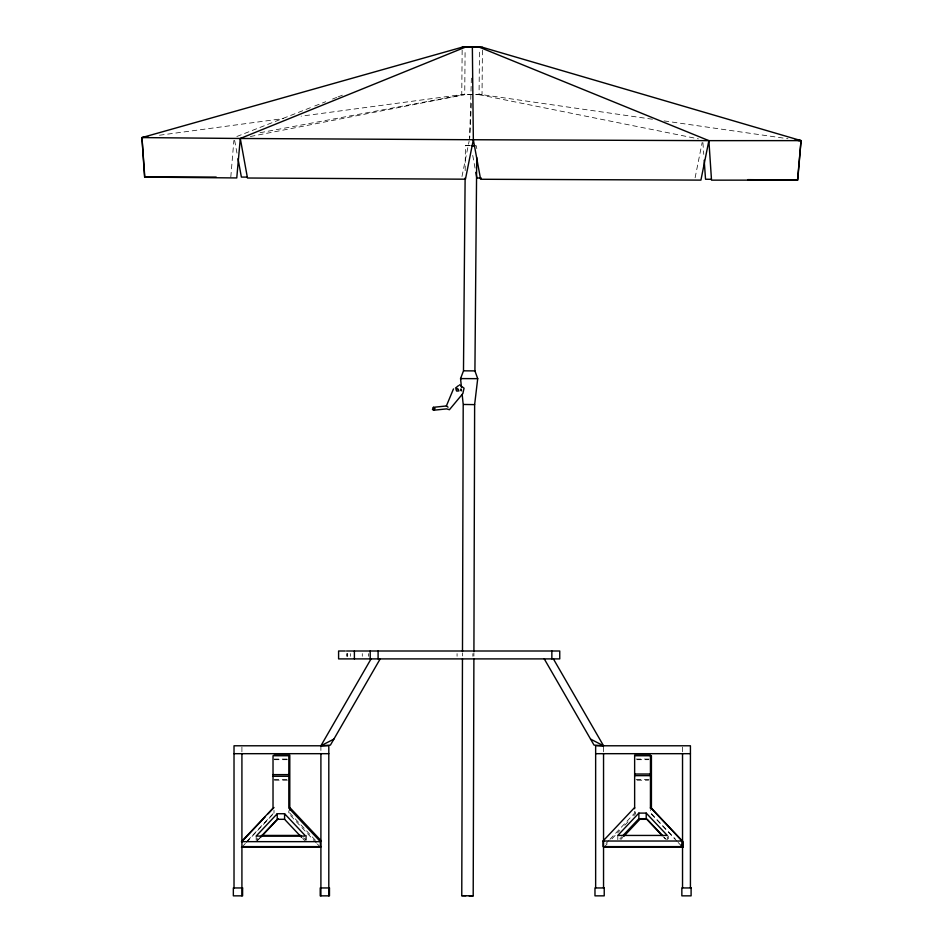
<?xml version="1.0" encoding="UTF-8"?>
<svg xmlns="http://www.w3.org/2000/svg" width="943" height="943" viewBox="0 0 943 943"><rect width="100%" height="100%" fill="white"/><g stroke="black" fill="none" stroke-linecap="round" stroke-linejoin="round"><path stroke-width="0.71" stroke-dasharray="4.71 3.54" d="M462.471 655.963L462.483 653.028M473.905 656.104L473.905 653.169M462.153 50.073L461.764 94.583L301.135 116.178M250.367 136.511L464.734 94.63L465.099 50.026M465.182 170.659L465.394 145.635L469.496 145.646M476.804 148.629L476.298 145.694M652.462 119.231L482.026 94.677L461.764 94.583L479.068 94.63L479.468 50.12M482.415 50.168L482.026 94.677L479.068 94.63M471.37 78.128L469.661 138.468L471.476 101.927M230.799 177.048L233.876 140.483M695.109 177.767L702.146 142.546M461.987 176.518L469.095 141.285M247.349 840.956L273.022 813.726M242.41 846.614L245.369 843.478M246.359 842.429L273.022 814.151M257.18 840.59L259.195 838.457M258.17 839.965L260.174 837.832M606.019 843.478L608.978 840.331M609.968 839.282L634.639 813.102L634.639 810.308M604.039 847.238L607.987 843.054M611.936 838.857L619.834 830.477M624.773 825.243L628.722 821.058M633.661 815.825L635.629 813.726L635.629 809.353M619.81 838.905L621.826 836.771M620.8 839.529L622.804 837.396M236.858 136.487L313.394 106.535M314.762 105.993L325.7 101.714M332.537 99.039L336.639 97.435M338.007 96.905L343.476 94.76M260.056 132.715L464.71 94.536M159.485 135.226L283.607 118.535M458.121 391.039L460.726 390.767L461.068 389.223L459.748 388.257M274 759.08L286.931 759.08M636.077 759.08L649.008 759.08M274.448 759.693L287.379 759.693M637.067 759.693L648.56 759.693M274 779.59L286.931 779.59M636.077 779.59L649.008 779.59M274.448 780.215L287.379 780.215M637.067 780.215L648.56 780.215M470.463 145.67L465.394 145.635M664.108 120.904L787.935 138.739M479.044 94.665L698.374 138.857M651.424 813.726L675.129 838.857M677.098 841.38L650.446 813.102L650.446 810.308M678.088 842.429L682.037 846.614M664.249 837.396L666.253 839.529M663.259 836.771L665.275 838.905M315.469 840.331L289.796 813.102L289.796 810.308M316.459 843.054L288.817 813.726L288.817 810.815M317.449 844.091L320.408 847.238M303.622 837.832L305.638 839.965M302.644 838.457L304.648 840.59M460.679 388.988L461.28 390.532M234.642 140.377L236.976 153.084M472.738 155.406L475.048 168.113M461.599 388.657L461.881 391.534M702.912 142.652L703.749 154.369M682.532 747.104L682.532 752.361M668.269 836.064L668.269 838.857M667.279 836.842L667.279 839.635M617.806 835.439L617.806 839.635M603.544 747.104L603.544 752.361M472.867 653.64L472.867 656.269M457.072 653.64L457.072 656.269M368.642 653.64L368.642 656.269M362.289 653.64L362.289 656.269M350.643 653.64L350.643 656.269M347.661 653.64L347.661 656.269M347.543 653.64L347.543 656.269M346.505 653.64L346.505 656.269M320.903 745.783L320.903 752.361M306.64 835.439L306.64 841.026M305.65 837.467L305.65 840.26M274 810.308L274 813.102M257.168 838.233L257.168 841.026M256.178 836.064L256.178 840.26M241.915 747.104L241.915 752.361"/><path stroke-width="1.41" d="M473.893 659.051L473.197 895.826L464.581 895.756L461.764 895.697L462.459 658.909M462.483 651.554L463.202 404.476L462.176 394.41M473.916 651.696L474.635 404.618L477.712 378.662L474.918 370.894L476.722 157.457M465.123 178.015L463.484 370.847L460.561 378.591L461.445 387.219M482.439 47.291L465.147 47.244L240.288 138.48L236.764 177.944L144.786 177.107L141.957 137.584L462.176 47.197L465.123 47.15L482.439 47.291L801.043 140.625L797.719 180.125L711.517 180.148L708.877 140.648L479.492 47.244L465.123 47.15M472.36 47.268L473.339 139.741L465.453 179.194L247.479 178.015L240.288 138.48L141.957 137.584L144.585 177.072L216.183 177.06M747.882 179.642L797.519 180.089L801.043 140.625L708.877 140.648L700.92 180.113L480.6 179.264L473.339 139.741L240.288 138.48M448.055 407.176L446.381 405.961L433.332 407.317L432.46 409.415L433.58 410.24L446.628 408.885L449.422 409.71L462.872 393.549L464.062 388.186L459.453 384.827M446.381 405.961L453.465 388.952M380.182 658.898L330.415 745.1L320.903 745.783L371.059 658.898M433.58 410.24L435.006 408.531L433.332 407.317M242.41 841.026L265.124 816.944M268.083 813.797L274 807.514M277.242 813.726L256.178 836.064L305.65 836.064L284.586 813.726L277.242 813.726L277.242 819.314L260.197 837.396M261.176 836.771L278.232 818.689M650.446 807.514L682.037 841.026L682.037 846.614L603.048 846.614L603.048 841.026L634.639 807.514M638.871 813.102L617.806 835.439L667.279 835.439L646.214 813.102L638.871 813.102L638.871 818.689L622.828 835.71M623.806 836.335L639.861 819.314L647.204 819.314L662.245 835.274M455.422 388.127L458.451 385.652M320.903 745.783L333.869 739.112M141.957 137.584L147.803 136.794M463.732 404.464L474.635 404.618M461.764 895.697L465.866 895.709M473.197 895.826L469.095 895.815M464.027 370.835L474.918 370.894M461.363 378.579L460.561 378.591L477.712 378.662M345.256 651L338.596 651L338.596 658.898L559.753 658.898L559.753 651L346.505 651M234.017 753.681L328.801 753.681M595.646 753.681L690.429 753.681M274 755.131L289.796 755.131L289.796 810.19M635.629 755.744L651.424 755.744L651.424 809.353M634.639 774.014L650.446 774.014M273.022 774.627L288.817 774.627M634.639 775.641L650.446 775.641M273.022 776.266L288.817 776.266M638.871 818.689L646.214 818.689L662.257 835.71M277.242 819.314L284.586 819.314L301.642 837.396M261.529 835.439L300.817 835.439M603.048 841.026L682.037 841.026M320.408 841.651L241.42 841.651L273.022 808.139L273.022 755.744L288.817 755.744L288.817 808.139L320.408 841.651L320.408 847.238L241.42 847.238M242.41 846.614L321.398 846.614M604.039 847.238L683.027 847.238L683.027 841.651L651.424 808.139M473.339 139.741L708.877 140.648M472.726 145.682L475.107 145.682M247.255 177.107L241.384 177.084L238.013 158.73M471.748 145.658L474.011 145.67M481.272 178.027L476.852 178.003L475.826 172.357M798.108 140.601L801.043 140.625L795.208 139.788M711.376 179.3L705.541 179.253L704.173 160.227M462.176 47.197L465.147 47.244M553.388 658.898L603.544 745.783L594.031 745.1L544.264 658.898M590.577 739.112L603.544 745.783M681.046 845.14L683.027 847.238M289.796 807.514L321.398 841.026M690.429 887.952L690.429 745.783L595.646 745.783L595.646 887.952M682.532 753.681L682.532 887.952M650.446 808.729L650.446 755.131L634.639 755.131L634.639 808.729M646.214 813.102L646.214 818.689M603.544 753.681L603.544 887.952M551.855 651L551.855 658.898M378.096 651L378.096 658.898M370.198 651L370.198 658.898M354.391 651L354.391 658.898M328.801 895.85L328.801 745.783L234.017 745.783L234.017 887.952M320.903 753.681L320.903 895.85M284.586 813.726L284.586 819.314M241.915 753.681L241.915 895.85M458.463 389.494L458.121 391.039L456.589 391.027L455.976 389.471L457.143 388.528L458.463 389.494M242.599 887.952L233.345 887.952L233.345 895.85L242.599 895.85L242.599 887.952M329.472 887.952L320.219 887.952L320.219 895.85L329.472 895.85L329.472 887.952M604.227 887.952L594.974 887.952L594.974 895.85L604.227 895.85L604.227 887.952M691.101 887.952L681.848 887.952L681.848 895.85L691.101 895.85L691.101 887.952"/></g></svg>
